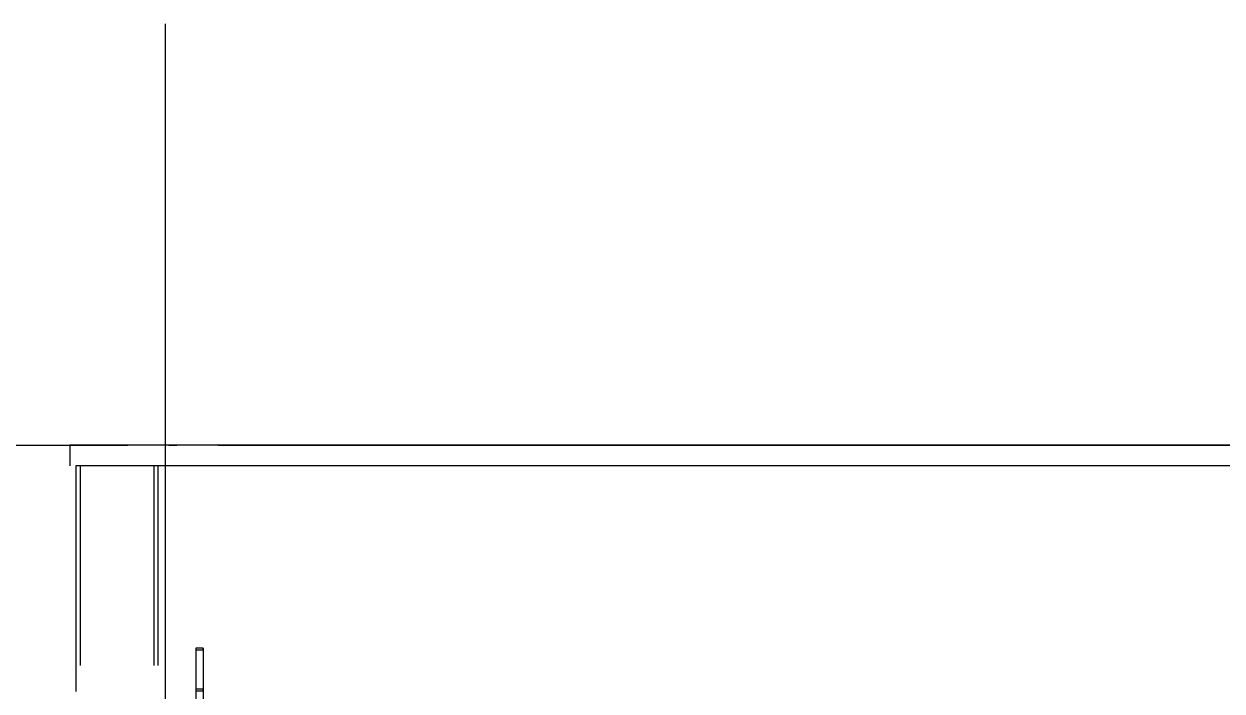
# Model space of a CAD drawing. Header units: millimetres. Extents: x 0 to 268175, y 0 to 74250.
# Drawn here: x 93996 to 99843, y 58049 to 61304 of the extents above; entities that cross this region are included whole.
import ezdxf

# ---------------------------------------------------------------- set-up
doc = ezdxf.new("R2010")
doc.units = ezdxf.units.MM
doc.header["$LTSCALE"] = 200
doc.linetypes.add('CEN-GAUN', pattern=[32.2, 30, -1, 0.2, -1])
doc.layers.add('1 CEN', color=15, linetype='CEN-GAUN')
doc.layers.add('BA', color=9, linetype='Continuous')

msp = doc.modelspace()

# ---------------------------------------------------------------- linework, layer by layer
at = {"layer": '1 CEN'}
for p, q in [((94685.2, 61303.5), (94685.2, 44634.9)), ((43423.2, 59248.2), (120685.2, 59248.2))]:
    msp.add_line(p, q, dxfattribs=at)
at = {"layer": 'BA'}
for p, q in [((116450.2, 59248.2), (94220.2, 59248.2)), ((94220.2, 59248.2), (94220.2, 59148.2)), ((116420.2, 59148.2), (94250.2, 59148.2)), ((94250.2, 59148.2), (94250.2, 58173.2)), ((94250.2, 59148.2), (94250.2, 58046)), ((94270.2, 59148.2), (94270.2, 58173.2)), ((94630.2, 59148.2), (94630.2, 58173.2)), ((94650.2, 59148.2), (94650.2, 58173.2)), ((94835.2, 58258.2), (94835.2, 57904.2)), ((94871.2, 58258.2), (94835.2, 58258.2)), ((94835.2, 58258.2), (94835.2, 58249.2)), ((94835.2, 58249.2), (94871.2, 58249.2)), ((94871.2, 58258.2), (94871.2, 57868.2)), ((94871.2, 58249.2), (94871.2, 58258.2)), ((94871.2, 58058.2), (94835.2, 58058.2)), ((94835.2, 58058.2), (94835.2, 58049.2)), ((94871.2, 58049.2), (94871.2, 58058.2)), ((94835.2, 58049.2), (94871.2, 58049.2))]:
    msp.add_line(p, q, dxfattribs=at)

doc.saveas('drawing.dxf')
